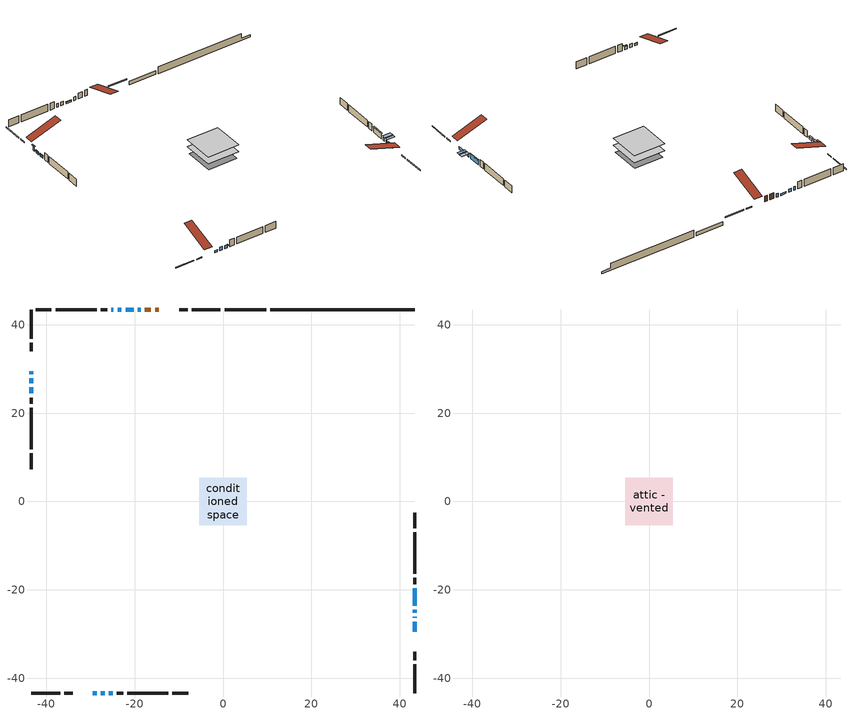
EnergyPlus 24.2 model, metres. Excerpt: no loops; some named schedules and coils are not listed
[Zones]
conditioned space
 floor adiabatic (Floor2 construction): -1.56,-1.56 -1.56,1.56 1.56,1.56 1.56,-1.56 z1.22
 floor adiabatic (AdiabaticFloorConstruction): -5.35,-5.35 -5.35,5.35 5.35,5.35 5.35,-5.35 z1.22
 floor foundation (Slab1 construction): -4.96,-4.96 -4.96,4.96 4.96,4.96 4.96,-4.96 z-1.22
 floor foundation (Slab2 construction): -1.56,-1.56 -1.56,1.56 1.56,1.56 1.56,-1.56 z-1.04
 wall outside (RimJoist1 construction): -0.58,43.34 -7.09,43.34 / -43.34,-43.34 -36.83,-43.34 / -43.34,43.34 -43.34,36.83 / 43.34,-43.34 43.34,-36.83 z1.22:1.52
 wall outside (RimJoist2 construction): -8.02,43.34 -9.89,43.34 / -35.9,-43.34 -34.03,-43.34 / -43.34,35.9 -43.34,34.03 / 43.34,-35.9 43.34,-34.03 z1.22:1.52
 wall outside (AdiabaticWallConstruction 1): -14.5,43.34 -15.39,43.34 / -16.32,43.34 -17.71,43.34 z1.22:3.25
 wall outside (AdiabaticWallConstruction): -43.34,29.43 -43.34,28.81 z1.22:2.85; -43.34,27.89 -43.34,26.77 z1.22:2.04; -29.43,-43.34 -28.56,-43.34 z1.22:1.83; 43.34,-29.43 43.34,-27.19 / -43.34,25.84 -43.34,24.47 z1.22:2.03; -18.64,43.34 -19.29,43.34 / -27.63,-43.34 -26.79,-43.34 / -22.98,43.34 -23.87,43.34 / -24.79,43.34 -25.3,43.34 z1.22:2.44; -20.22,43.34 -22.05,43.34 z1.22:1.78; 43.34,-26.26 43.34,-26.05 / 43.34,-25.13 43.34,-24.51 z1.22:2.29; 43.34,-23.59 43.34,-19.62 z1.22:2.95; -25.87,-43.34 -25,-43.34 z1.22:2.19
 wall outside (Wall1 construction): -26.23,43.34 -27.67,43.34 / -24.07,-43.34 -22.63,-43.34 / -43.34,23.54 -43.34,22.09 / 43.34,-18.7 43.34,-17.25 z1.22:3.66
 wall outside (Wall2 construction): -28.6,43.34 -37.91,43.34 / -21.7,-43.34 -12.39,-43.34 / -43.34,21.16 -43.34,11.86 / 43.34,-16.32 43.34,-7.01 z1.22:3.66
 wall outside (Wall3 construction): -38.83,43.34 -42.41,43.34 / -11.46,-43.34 -7.89,-43.34 / -43.34,10.93 -43.34,7.35 / 43.34,-6.09 43.34,-2.51 z1.22:3.66
 wall foundation (FoundationWall1 construction): 10.73,43.34,-1.22 10.73,43.34,1.22 40.08,43.34,1.22 40.08,43.34,-0.37 43.34,43.34,-0.37 43.34,43.34,-1.22
 wall foundation (FoundationWall2 construction): 9.8,43.34 0.35,43.34 z-1.04:0.15
 window (WindowConstruction 6): -43.34,29.42 -43.34,28.82 z1.22:2.84
 window (WindowConstruction 5): -43.34,27.89 -43.34,26.77 z1.22:2.03
 window (WindowConstruction 9): -29.42,-43.34 -28.56,-43.34 z1.22:1.83
 window (WindowConstruction 10): 43.34,-29.42 43.34,-27.19 z1.22:2.03
 window (WindowConstruction 11): -18.64,43.34 -19.29,43.34 z1.22:2.44
 window (WindowConstruction 12): -27.63,-43.34 -26.79,-43.34 z1.22:2.44
 window (WindowConstruction 13): -20.22,43.34 -22.05,43.34 z1.22:1.78
 window (WindowConstruction 7): 43.34,-26.26 43.34,-26.05 z1.22:2.29
 window (WindowConstruction 8): 43.34,-25.12 43.34,-24.51 z1.22:2.29
 window (WindowConstruction): 43.34,-23.59 43.34,-19.62 z1.22:2.95
 window (WindowConstruction 1): -25.87,-43.34 -25,-43.34 z1.22:2.19
 window (WindowConstruction 2): -22.98,43.34 -23.87,43.34 z1.22:2.44
 window (WindowConstruction 3): -24.79,43.34 -25.3,43.34 z1.22:2.44
 window (WindowConstruction 4): -43.34,25.84 -43.34,24.47 z1.22:2.03
 door (Door): -14.5,43.34 -15.39,43.34 z1.22:3.25
 door (Door 1): -16.32,43.34 -17.71,43.34 z1.22:3.25
 ceiling adiabatic (AdiabaticFloorConstruction): 5.35,-5.35 5.35,5.35 -5.35,5.35 -5.35,-5.35 z1.22
attic - vented
 floor to conditioned space (Floor1 construction Reversed): -5.36,-5.36 -5.36,5.36 5.36,5.36 5.36,-5.36 z3.66
 roof outside (Roof1 construction): -13.57,43.34,3.66 -13.57,32.91,7.14 -10.82,32.91,7.14 -10.82,43.34,3.66; -30.35,-43.34,3.66 -30.35,-32.91,7.14 -33.1,-32.91,7.14 -33.1,-43.34,3.66; -43.34,30.35,3.66 -32.91,30.35,7.14 -32.91,33.1,7.14 -43.34,33.1,3.66; 43.34,-30.35,3.66 32.91,-30.35,7.14 32.91,-33.1,7.14 43.34,-33.1,3.66
shading: -43.34,28.52 -43.34,29.72 -43.64,29.72 -43.64,28.52 z3.14; -43.34,26.65 -43.34,28.01 -43.8,28.01 -43.8,26.65 z2.15; -28.5,-43.34 -29.49,-43.34 -29.49,-43.46 -28.5,-43.46 z1.89; 43.34,-27.13 43.34,-29.49 43.46,-29.49 43.46,-27.13 z2.09; -22.11,43.34 -20.16,43.34 -20.16,43.46 -22.11,43.46 z1.84; 43.34,-25.75 43.34,-26.56 46.08,-26.56 46.08,-25.75 z2.59; 43.34,-24.22 43.34,-25.42 46.08,-25.42 46.08,-24.22 z2.59; 43.34,-19.51 43.34,-23.7 43.64,-23.7 43.64,-19.51 z3.07; -24.88,-43.34 -25.98,-43.34 -25.98,-43.8 -24.88,-43.8 z2.31; -43.34,24.35 -43.34,25.96 -43.8,25.96 -43.8,24.35 z2.15
[Building]
Building 1: Terrain=Suburbs
[Site:Location]
Sault Ste Marie AP_ON: Latitude {deg}=46.49; Longitude {deg}=-84.51; Time Zone {hr}=-5; Elevation {m}=192; Keep Site Location Information=Yes
[Site:GroundTemperature:Shallow]
0.840846, -1.16074, -1.32103, -0.371179, 3.44196, 7.23733, 10.5277, 12.6121, 12.7892, 11.0939, 7.8874, 4.20846
[Site:WaterMainsTemperature]
Calculation Method=Schedule; Temperature Schedule=mains temperature schedule
[Material] Roughness=Rough; Thermal Absorptance=0.9
Name | Thickness {m} | Conductivity {W/m-K} | Density {kg/m3} | Specific Heat {J/kg-K} | Solar Absorptance | Visible Absorptance
asphalt or fiberglass shingles | 0.00635 | 0.162714 | 1121.4 | 1465.45 | 0.95 | 0.95
ceiling loosefill ins | 0.0846667 | 0.0480833 | 16.02 | 1046.75 | 0.7 | 0.7
ceiling stud and cavity | 0.1397 | 0.0882505 | 65.682 | 1177.47 | 0.7 | 0.7
concrete 4.0 in. | 0.1016 | 1.803125 | 2242.8 | 837.4 | 0.7 | 0.7
concrete 8.0 in. | 0.2032 | 1.803125 | 2242.8 | 837.4 | 0.7 | 0.7
door material | 0.04445 | 0.053851 | 512.64 | 1214.23 | 0.7 | 0.7
exterior vertical ins | 0.0439632 | 0.029427 | 32.04 | 1214.23 | 0.7 | 0.7
exterior vertical ins 1 | 0.00108814 | 0.029427 | 32.04 | 1214.23 | 0.7 | 0.7
floor covering | 0.0127 | 9.015625 | 54.468 | 1339.84 | 0.6 | 0.6
floor covering 1 | 0.0127 | 0.0433444 | 54.468 | 1339.84 | 0.6 | 0.6
floor rigid ins; wall rigid ins | 0.512978 | 0.029427 | 32.04 | 1214.23 | 0.7 | 0.7
floor stud and cavity | 0.0889 | 1.4343 | 50.32683 | 1063.81 | 0.7 | 0.7
floor stud and cavity 1 | 0.1397 | 1.75129 | 37.0049 | 1207.88 | 0.7 | 0.7
furniture material conditioned space 1 | 0.1524 | 0.115458 | 640.8 | 1214.23 | 0.6 | 0.6
gypsum board | 0.0127 | 0.160291 | 801 | 837.4 | 0.6 | 0.6
gypsum board 1 | 0.0127 | 0.160291 | 801 | 837.4 | 0.7 | 0.7
osb sheathing 0.5 in. | 0.0127 | 0.115458 | 512.64 | 1214.23 | 0.7 | 0.7
osb sheathing 0.75 in. | 0.01905 | 0.115458 | 512.64 | 1214.23 | 0.7 | 0.7
osb sheathing 2.0 in. | 0.0508 | 0.115458 | 512.64 | 1214.23 | 0.7 | 0.7
rim joist rigid ins | 0.051816 | 0.029427 | 32.04 | 1214.23 | 0.7 | 0.7
rim joist stud and cavity | 0.0508 | 0.278529 | 125.044 | 1163.47 | 0.6 | 0.6
rim joist stud and cavity 1 | 0.0508 | 0.648972 | 50.32683 | 1063.81 | 0.6 | 0.6
wall stud and cavity | 0.1397 | 0.102372 | 139.0536 | 1170.24 | 0.7 | 0.7
wall stud and cavity 1 | 0.1397 | 0.0809575 | 139.0536 | 1170.24 | 0.7 | 0.7
wall stud and cavity 2 | 0.1397 | 0.0863462 | 139.0536 | 1170.24 | 0.7 | 0.7
wall stud and cavity 3 | 0.0889 | 0.380278 | 52.3479 | 1209.89 | 0.7 | 0.7
wall stud and cavity 4 | 0.0889 | 0.391764 | 83.0341 | 1211.67 | 0.7 | 0.7
wood siding | 0.0254 | 0.102417 | 544.68 | 1172.36 | 0.84 | 0.84
wood siding 1; wood siding 2; wood siding 3 | 0.0254 | 0.102417 | 544.68 | 1172.36 | 0.7 | 0.7
[WindowMaterial:SimpleGlazingSystem]
Name | U-Factor {W/m2-K} | Solar Heat Gain Coefficient
WindowMaterial | 2.06168 | 0.65
WindowMaterial 1 | 2.6891 | 0.48
WindowMaterial 10 | 2.70216 | 0.47
WindowMaterial 11 | 2.64822 | 0.5
WindowMaterial 12 | 2.76008 | 0.42
WindowMaterial 2 | 2.64708 | 0.5
WindowMaterial 3 | 2.73793 | 0.44
WindowMaterial 4 | 2.626075 | 0.51
WindowMaterial 5 | 2.66355 | 0.49
WindowMaterial 6 | 2.28937 | 0.59
WindowMaterial 7 | 3.01275 | 0.41
WindowMaterial 8 | 2.61018 | 0.58
WindowMaterial 9 | 2.75837 | 0.43
[Construction]
AdiabaticFloorConstruction: floor stud and cavity 1, floor rigid ins, osb sheathing 0.75 in., floor covering 1
AdiabaticWallConstruction: wood siding 2, wall rigid ins, wall stud and cavity 3, gypsum board
AdiabaticWallConstruction 1: wood siding 3, wall rigid ins, wall stud and cavity 3, gypsum board
Door; Door 1: door material
Floor1 construction Reversed: gypsum board, ceiling stud and cavity, ceiling loosefill ins
Floor2 construction: floor stud and cavity, floor covering
FoundationWall1 construction: concrete 8.0 in., gypsum board 1
FoundationWall2 construction: concrete 8.0 in.
furniture construction conditioned space 1: furniture material conditioned space 1
PartitionWallConstruction: gypsum board, wall stud and cavity 4, gypsum board
RimJoist1 construction: wood siding 1, rim joist rigid ins, osb sheathing 2.0 in., rim joist stud and cavity
RimJoist2 construction: wood siding 1, rim joist stud and cavity 1
Roof1 construction: asphalt or fiberglass shingles
Slab1 construction; Slab2 construction: concrete 4.0 in.
Wall1 construction: wood siding, osb sheathing 0.5 in., wall stud and cavity, gypsum board
Wall2 construction: wood siding, osb sheathing 0.5 in., wall stud and cavity 1, gypsum board
Wall3 construction: wood siding, osb sheathing 0.5 in., wall stud and cavity 2, gypsum board
WindowConstruction: WindowMaterial
WindowConstruction 1: WindowMaterial 1
WindowConstruction 10; WindowConstruction 5: WindowMaterial 5
WindowConstruction 11: WindowMaterial 10
WindowConstruction 12: WindowMaterial 11
WindowConstruction 13: WindowMaterial 12
WindowConstruction 2: WindowMaterial 2
WindowConstruction 3: WindowMaterial 3
WindowConstruction 4: WindowMaterial 4
WindowConstruction 6: WindowMaterial 6
WindowConstruction 7: WindowMaterial 7
WindowConstruction 8: WindowMaterial 8
WindowConstruction 9: WindowMaterial 9
[Zone] Multiplier=1; Part of Total Floor Area=Yes
Name | Volume {m3}
attic - vented | 64.8194
conditioned space | 559.2
[Space]
Name | Zone | Volume {m3}
attic - vented 1 | attic - vented | 64.8194
conditioned space 1 | conditioned space | 559.2
[ZoneInfiltration:EffectiveLeakageArea]
infil attic - vented 1: Zone or Space=attic - vented 1; Schedule=Always On Discrete; Effective Air Leakage Area {cm2}=4516.33; Stack Coefficient=0.000241888; Wind Coefficient=1.05082e-05
[ZoneMixing]
whole house fan mix: Zone or Space=attic - vented; Schedule=Always On Continuous; Design Flow Rate Calculation Method=Flow/Zone; Design Flow Rate {m3/s}=0; Source Zone or Space=conditioned space
[SurfaceProperty:ExposedFoundationPerimeter] Exposed Perimeter Calculation Method=TotalExposedPerimeter
Name | Total Exposed Perimeter {m}
Slab1 | 32.614
Slab2 | 9.44901
[InternalMass] Zone or ZoneList=conditioned space; Space or SpaceList=conditioned space 1
Name | Construction | Surface Area {m2}
furniture mass conditioned space 1 | furniture construction conditioned space 1 | 92.995
partition wall mass | PartitionWallConstruction | 222.734
[Lights]
interior lighting: Zone or ZoneList or Space or SpaceList=conditioned space 1; Schedule=interior lighting schedule; Design Level Calculation Method=LightingLevel; Lighting Level {W}=343.2; Return Air Fraction=0; Fraction Radiant=0.6; Fraction Visible=0.2; Fraction Replaceable=1
[People]
occupants: Zone or ZoneList or Space or SpaceList=conditioned space 1; Number of People Schedule=occupants schedule; Number of People Calculation Method=People; Number of People=3; Fraction Radiant=0.314171; Sensible Heat Fraction=0.56303; Activity Level Schedule=occupants activity schedule; Carbon Dioxide Generation Rate {m3/s-W}=0; Enable ASHRAE 55 Comfort Warnings=No; Mean Radiant Temperature Calculation Type=EnclosureAveraged
[ElectricEquipment] Zone or ZoneList or Space or SpaceList=conditioned space 1; Design Level Calculation Method=EquipmentLevel
Name | Schedule | Design Level {W} | Fraction Latent | Fraction Radiant | Fraction Lost
clothes dryer | clothes dryer schedule | 140.772 | 0.015 | 0.081 | 0.85
clothes washer | clothes washer schedule | 32.1985 | 0.03 | 0.162 | 0.7
cooking range | cooking range schedule | 215.147 | 0.08 | 0.432 | 0.2
dishwasher | dishwasher schedule | 66.8632 | 0.3 | 0.18 | 0.4
fridge | fridge schedule | 72.9452 | 0 | 0.6 | 0
mech vent bath fan 0 | mech vent bath fan 0 schedule | 50.2 | 0 | 0 | 1
mech vent bath fan 1 | mech vent bath fan 1 schedule | 50.2 | 0 | 0 | 1
mech vent house fan | mech vent house fan schedule | 0 | 0 | 0 | 1
mech vent house fan cfis | mech vent house fan cfis schedule | 0 | 0 | 0 | 0
misc plug loads | misc plug loads schedule | 494.7 | 0.045 | 0.513 | 0.1
whole house fan | Always On Discrete | 0 | 0 | 0 | 1
[OtherEquipment] Zone or ZoneList or Space or SpaceList=conditioned space 1; Design Level Calculation Method=EquipmentLevel
Name | Fuel Type | Schedule | Design Level {W} | Fraction Latent | Fraction Radiant | Fraction Lost
clothes dryer 1 | Electricity | clothes dryer schedule | 0 | 0.015 | 0.081 | 0.85
cooking range 1 | Electricity | cooking range schedule | 0 | 0.08 | 0.432 | 0.2
general water use latent | None | general water use schedule | 62.594 | 1 | 0 | 0
general water use sensible | None | general water use schedule | -61.6891 | 0 | 0.6 | 0
mech vent house fan latent load | None | Always On Discrete | 0 | 1 | 0 | 0
mech vent house fan sensible load | None | Always On Discrete | 0 | 0 | 0 | 0
water heater energy adjustment1 | NaturalGas | Always On Discrete | 0.01 | 0 | 0 | 1
[ZoneInfiltration:DesignFlowRate] Zone or ZoneList or Space or SpaceList=conditioned space 1; Schedule=Always On Discrete; Design Flow Rate Calculation Method=Flow/Zone; Design Flow Rate {m3/s}=0
infil flow; natural vent flow; whole house fan flow
[ZoneControl:Thermostat]
conditioned space Thermostat: Zone or ZoneList=conditioned space; Control Type Schedule=conditioned space Thermostat Schedule; Control 1=conditioned space temperature setpoint; Temperature Difference Between Cutout And Setpoint {deltaC}=0
[ThermostatSetpoint:DualSetpoint]
conditioned space temperature setpoint: Heating Setpoint Temperature Schedule=heating setpoint; Cooling Setpoint Temperature Schedule=cooling setpoint
[AirLoopHVAC:UnitarySystem]
unit heater unitary system: Control Type=Load; Controlling Zone or Thermostat Location=conditioned space; Dehumidification Control Type=None; Availability Schedule=Always On Discrete; Supply Fan=unit heater supply fan; Fan Placement=BlowThrough; Supply Air Fan Operating Mode Schedule=unit heater auto fan schedule; Heating Coil=unit heater htg coil; DX Heating Coil Sizing Ratio=1; Use DOAS DX Cooling Coil=No; Minimum Supply Air Temperature {C}=2; Latent Load Control=SensibleOnlyLoadControl; Cooling Supply Air Flow Rate Method=None; Heating Supply Air Flow Rate Method=SupplyAirFlowRate; Heating Supply Air Flow Rate {m3/s}=0.00141584; No Load Supply Air Flow Rate Method=SupplyAirFlowRate; No Load Supply Air Flow Rate {m3/s}=0; No Load Supply Air Flow Rate Control Set To Low Speed=Yes; Maximum Supply Air Temperature {C}=48.8889; Maximum Outdoor Dry-Bulb Temperature for Supplemental Heater Operation {C}=21; Ancillary On-Cycle Electric Power {W}=0; Ancillary Off-Cycle Electric Power {W}=0
[Zone equipment]
conditioned space: electric baseboard, unit heater unitary system
[Foundation:Kiva] Initial Indoor Air Temperature {C}=21.1111; Wall Depth Below Slab {m}=0.2032; Custom Block Z Position 1 {m}=0
Name | Wall Height Above Grade {m} | Custom Block Material Name 1 | Custom Block Depth 1 {m} | Custom Block X Position 1 {m}
Foundation Kiva 1 | 1.21999 | exterior vertical ins | 2.43998 | 0.2159
Foundation Kiva 2 | 0.149992 | exterior vertical ins 1 | 1.19 | 0.2032
[Foundation:Kiva:Settings]
Soil Conductivity {W/m-K}=0.849921; Soil Density {kg/m3}=1842.3; Soil Specific Heat {J/kg-K}=418.7; Ground Solar Absorptivity=0.9; Ground Thermal Absorptivity=0.9; Ground Surface Roughness {m}=0.03; Far-Field Width {m}=40; Deep-Ground Boundary Condition=ZeroFlux; Deep-Ground Depth {m}=40; Minimum Cell Dimension {m}=0.2; Maximum Cell Growth Coefficient=3; Simulation Timestep=Timestep
[Exterior:Lights]
exterior lighting: Schedule=exterior lighting schedule; Design Level {W}=75.6
[EnergyManagementSystem:Sensor] Output:Variable or Output:Meter Index Key=conditioned space
Name | Output:Variable or Output:Meter
conditioned_space_clg_unmet_s | Zone Cooling Setpoint Not Met Time
conditioned_space_htg_unmet_s | Zone Heating Setpoint Not Met Time
fridge_tin_s; tin_s; tin_s_1 | Zone Mean Air Temperature
tout_s | Zone Outdoor Air Drybulb Temperature
win_s | Zone Air Humidity Ratio
[Schedule:Constant]
Name | Hourly Value
Always On Continuous; mech vent house fan schedule; mech vent house fan cfis schedule; Always On Discrete | 1
occupants activity schedule | 117.228
fridge schedule; unit heater auto fan schedule | 0
[Schedule:Week:Daily]
interior lighting schedule Week Rule - Jan1-Jan27: interior lighting schedule day, interior lighting schedule day, interior lighting schedule day, interior lighting schedule day, interior lighting schedule day, interior lighting schedule day, interior lighting schedule day, interior lighting schedule default day, interior lighting schedule default day, interior lighting schedule default day, interior lighting schedule default day, interior lighting schedule default day
interior lighting schedule Week Rule - Jan28-Feb3: interior lighting schedule day, interior lighting schedule day, interior lighting schedule day, interior lighting schedule day, interior lighting schedule day 1, interior lighting schedule day 1, interior lighting schedule day 1, interior lighting schedule default day, interior lighting schedule default day, interior lighting schedule default day, interior lighting schedule default day, interior lighting schedule default day
interior lighting schedule Week Rule - Feb4-Feb24: interior lighting schedule day 1, interior lighting schedule day 1, interior lighting schedule day 1, interior lighting schedule day 1, interior lighting schedule day 1, interior lighting schedule day 1, interior lighting schedule day 1, interior lighting schedule default day, interior lighting schedule default day, interior lighting schedule default day, interior lighting schedule default day, interior lighting schedule default day
interior lighting schedule Week Rule - Feb25-Mar3: interior lighting schedule day 1, interior lighting schedule day 1, interior lighting schedule day 1, interior lighting schedule day 1, interior lighting schedule day 2, interior lighting schedule day 2, interior lighting schedule day 2, interior lighting schedule default day, interior lighting schedule default day, interior lighting schedule default day, interior lighting schedule default day, interior lighting schedule default day
interior lighting schedule Week Rule - Mar4-Mar31: interior lighting schedule day 2, interior lighting schedule day 2, interior lighting schedule day 2, interior lighting schedule day 2, interior lighting schedule day 2, interior lighting schedule day 2, interior lighting schedule day 2, interior lighting schedule default day, interior lighting schedule default day, interior lighting schedule default day, interior lighting schedule default day, interior lighting schedule default day
interior lighting schedule Week Rule - Apr1-Apr28: interior lighting schedule day 3, interior lighting schedule day 3, interior lighting schedule day 3, interior lighting schedule day 3, interior lighting schedule day 3, interior lighting schedule day 3, interior lighting schedule day 3, interior lighting schedule default day, interior lighting schedule default day, interior lighting schedule default day, interior lighting schedule default day, interior lighting schedule default day
interior lighting schedule Week Rule - Apr29-May5: interior lighting schedule day 3, interior lighting schedule day 3, interior lighting schedule day 4, interior lighting schedule day 4, interior lighting schedule day 4, interior lighting schedule day 4, interior lighting schedule day 4, interior lighting schedule default day, interior lighting schedule default day, interior lighting schedule default day, interior lighting schedule default day, interior lighting schedule default day
interior lighting schedule Week Rule - May6-May26: interior lighting schedule day 4, interior lighting schedule day 4, interior lighting schedule day 4, interior lighting schedule day 4, interior lighting schedule day 4, interior lighting schedule day 4, interior lighting schedule day 4, interior lighting schedule default day, interior lighting schedule default day, interior lighting schedule default day, interior lighting schedule default day, interior lighting schedule default day
interior lighting schedule Week Rule - May27-Jun2: interior lighting schedule day 4, interior lighting schedule day 4, interior lighting schedule day 4, interior lighting schedule day 4, interior lighting schedule day 4, interior lighting schedule day 5, interior lighting schedule day 5, interior lighting schedule default day, interior lighting schedule default day, interior lighting schedule default day, interior lighting schedule default day, interior lighting schedule default day
interior lighting schedule Week Rule - Jun3-Jun30: interior lighting schedule day 5, interior lighting schedule day 5, interior lighting schedule day 5, interior lighting schedule day 5, interior lighting schedule day 5, interior lighting schedule day 5, interior lighting schedule day 5, interior lighting schedule default day, interior lighting schedule default day, interior lighting schedule default day, interior lighting schedule default day, interior lighting schedule default day
interior lighting schedule Week Rule - Jul1-Jul28: interior lighting schedule day 6, interior lighting schedule day 6, interior lighting schedule day 6, interior lighting schedule day 6, interior lighting schedule day 6, interior lighting schedule day 6, interior lighting schedule day 6, interior lighting schedule default day, interior lighting schedule default day, interior lighting schedule default day, interior lighting schedule default day, interior lighting schedule default day
interior lighting schedule Week Rule - Jul29-Aug4: interior lighting schedule day 6, interior lighting schedule day 6, interior lighting schedule day 6, interior lighting schedule day 7, interior lighting schedule day 7, interior lighting schedule day 7, interior lighting schedule day 7, interior lighting schedule default day, interior lighting schedule default day, interior lighting schedule default day, interior lighting schedule default day, interior lighting schedule default day
interior lighting schedule Week Rule - Aug5-Aug25: interior lighting schedule day 7, interior lighting schedule day 7, interior lighting schedule day 7, interior lighting schedule day 7, interior lighting schedule day 7, interior lighting schedule day 7, interior lighting schedule day 7, interior lighting schedule default day, interior lighting schedule default day, interior lighting schedule default day, interior lighting schedule default day, interior lighting schedule default day
interior lighting schedule Week Rule - Aug26-Sep1: interior lighting schedule day 7, interior lighting schedule day 7, interior lighting schedule day 7, interior lighting schedule day 7, interior lighting schedule day 7, interior lighting schedule day 7, interior lighting schedule day 8, interior lighting schedule default day, interior lighting schedule default day, interior lighting schedule default day, interior lighting schedule default day, interior lighting schedule default day
interior lighting schedule Week Rule - Sep2-Sep29: interior lighting schedule day 8, interior lighting schedule day 8, interior lighting schedule day 8, interior lighting schedule day 8, interior lighting schedule day 8, interior lighting schedule day 8, interior lighting schedule day 8, interior lighting schedule default day, interior lighting schedule default day, interior lighting schedule default day, interior lighting schedule default day, interior lighting schedule default day
interior lighting schedule Week Rule - Sep30-Oct6: interior lighting schedule day 8, interior lighting schedule day 9, interior lighting schedule day 9, interior lighting schedule day 9, interior lighting schedule day 9, interior lighting schedule day 9, interior lighting schedule day 9, interior lighting schedule default day, interior lighting schedule default day, interior lighting schedule default day, interior lighting schedule default day, interior lighting schedule default day
interior lighting schedule Week Rule - Oct7-Oct27: interior lighting schedule day 9, interior lighting schedule day 9, interior lighting schedule day 9, interior lighting schedule day 9, interior lighting schedule day 9, interior lighting schedule day 9, interior lighting schedule day 9, interior lighting schedule default day, interior lighting schedule default day, interior lighting schedule default day, interior lighting schedule default day, interior lighting schedule default day
interior lighting schedule Week Rule - Oct28-Nov3: interior lighting schedule day 9, interior lighting schedule day 9, interior lighting schedule day 9, interior lighting schedule day 9, interior lighting schedule day 10, interior lighting schedule day 10, interior lighting schedule day 10, interior lighting schedule default day, interior lighting schedule default day, interior lighting schedule default day, interior lighting schedule default day, interior lighting schedule default day
interior lighting schedule Week Rule - Nov4-Nov24: interior lighting schedule day 10, interior lighting schedule day 10, interior lighting schedule day 10, interior lighting schedule day 10, interior lighting schedule day 10, interior lighting schedule day 10, interior lighting schedule day 10, interior lighting schedule default day, interior lighting schedule default day, interior lighting schedule default day, interior lighting schedule default day, interior lighting schedule default day
interior lighting schedule Week Rule - Nov25-Dec1: interior lighting schedule day 10, interior lighting schedule day 10, interior lighting schedule day 10, interior lighting schedule day 10, interior lighting schedule day 10, interior lighting schedule day 10, interior lighting schedule day 11, interior lighting schedule default day, interior lighting schedule default day, interior lighting schedule default day, interior lighting schedule default day, interior lighting schedule default day
interior lighting schedule Week Rule - Dec2-Dec31: interior lighting schedule day 11, interior lighting schedule day 11, interior lighting schedule day 11, interior lighting schedule day 11, interior lighting schedule day 11, interior lighting schedule day 11, interior lighting schedule day 11, interior lighting schedule default day, interior lighting schedule default day, interior lighting schedule default day, interior lighting schedule default day, interior lighting schedule default day
occupants schedule Week Rule - Jan1-Dec31: occupants schedule day, occupants schedule day, occupants schedule day, occupants schedule day, occupants schedule day, occupants schedule day, occupants schedule day, occupants schedule default day, occupants schedule default day, occupants schedule default day, occupants schedule default day, occupants schedule default day
clothes dryer schedule Week Rule - Jan1-Dec31: clothes dryer schedule day, clothes dryer schedule day, clothes dryer schedule day, clothes dryer schedule day, clothes dryer schedule day, clothes dryer schedule day, clothes dryer schedule day, clothes dryer schedule default day, clothes dryer schedule default day, clothes dryer schedule default day, clothes dryer schedule default day, clothes dryer schedule default day
clothes washer schedule Week Rule - Jan1-Dec31: clothes washer schedule day, clothes washer schedule day, clothes washer schedule day, clothes washer schedule day, clothes washer schedule day, clothes washer schedule day, clothes washer schedule day, clothes washer schedule default day, clothes washer schedule default day, clothes washer schedule default day, clothes washer schedule default day, clothes washer schedule default day
cooking range schedule Week Rule - Jan1-Dec31: cooking range schedule day, cooking range schedule day, cooking range schedule day, cooking range schedule day, cooking range schedule day, cooking range schedule day, cooking range schedule day, cooking range schedule default day, cooking range schedule default day, cooking range schedule default day, cooking range schedule default day, cooking range schedule default day
dishwasher schedule Week Rule - Jan1-Dec31: dishwasher schedule day, dishwasher schedule day, dishwasher schedule day, dishwasher schedule day, dishwasher schedule day, dishwasher schedule day, dishwasher schedule day, dishwasher schedule default day, dishwasher schedule default day, dishwasher schedule default day, dishwasher schedule default day, dishwasher schedule default day
mech vent bath fan 0 schedule Week Rule - Jan1-Dec31: mech vent bath fan 0 schedule day, mech vent bath fan 0 schedule day, mech vent bath fan 0 schedule day, mech vent bath fan 0 schedule day, mech vent bath fan 0 schedule day, mech vent bath fan 0 schedule day, mech vent bath fan 0 schedule day, mech vent bath fan 0 schedule default day, mech vent bath fan 0 schedule default day, mech vent bath fan 0 schedule default day, mech vent bath fan 0 schedule default day, mech vent bath fan 0 schedule default day
mech vent bath fan 1 schedule Week Rule - Jan1-Dec31: mech vent bath fan 1 schedule day, mech vent bath fan 1 schedule day, mech vent bath fan 1 schedule day, mech vent bath fan 1 schedule day, mech vent bath fan 1 schedule day, mech vent bath fan 1 schedule day, mech vent bath fan 1 schedule day, mech vent bath fan 1 schedule default day, mech vent bath fan 1 schedule default day, mech vent bath fan 1 schedule default day, mech vent bath fan 1 schedule default day, mech vent bath fan 1 schedule default day
misc plug loads schedule Week Rule - Jan1-Dec31: misc plug loads schedule day, misc plug loads schedule day, misc plug loads schedule day, misc plug loads schedule day, misc plug loads schedule day, misc plug loads schedule day, misc plug loads schedule day, misc plug loads schedule default day, misc plug loads schedule default day, misc plug loads schedule default day, misc plug loads schedule default day, misc plug loads schedule default day
general water use schedule Week Rule - Jan1-Dec31: general water use schedule day, general water use schedule day, general water use schedule day, general water use schedule day, general water use schedule day, general water use schedule day, general water use schedule day, general water use schedule default day, general water use schedule default day, general water use schedule default day, general water use schedule default day, general water use schedule default day
exterior lighting schedule Week Rule - Jan1-Jan27: exterior lighting schedule day, exterior lighting schedule day, exterior lighting schedule day, exterior lighting schedule day, exterior lighting schedule day, exterior lighting schedule day, exterior lighting schedule day, exterior lighting schedule default day, exterior lighting schedule default day, exterior lighting schedule default day, exterior lighting schedule default day, exterior lighting schedule default day
exterior lighting schedule Week Rule - Jan28-Feb3: exterior lighting schedule day, exterior lighting schedule day, exterior lighting schedule day, exterior lighting schedule day, exterior lighting schedule day 1, exterior lighting schedule day 1, exterior lighting schedule day 1, exterior lighting schedule default day, exterior lighting schedule default day, exterior lighting schedule default day, exterior lighting schedule default day, exterior lighting schedule default day
exterior lighting schedule Week Rule - Feb4-Feb24: exterior lighting schedule day 1, exterior lighting schedule day 1, exterior lighting schedule day 1, exterior lighting schedule day 1, exterior lighting schedule day 1, exterior lighting schedule day 1, exterior lighting schedule day 1, exterior lighting schedule default day, exterior lighting schedule default day, exterior lighting schedule default day, exterior lighting schedule default day, exterior lighting schedule default day
exterior lighting schedule Week Rule - Feb25-Mar3: exterior lighting schedule day 1, exterior lighting schedule day 1, exterior lighting schedule day 1, exterior lighting schedule day 1, exterior lighting schedule day 2, exterior lighting schedule day 2, exterior lighting schedule day 2, exterior lighting schedule default day, exterior lighting schedule default day, exterior lighting schedule default day, exterior lighting schedule default day, exterior lighting schedule default day
exterior lighting schedule Week Rule - Mar4-Mar31: exterior lighting schedule day 2, exterior lighting schedule day 2, exterior lighting schedule day 2, exterior lighting schedule day 2, exterior lighting schedule day 2, exterior lighting schedule day 2, exterior lighting schedule day 2, exterior lighting schedule default day, exterior lighting schedule default day, exterior lighting schedule default day, exterior lighting schedule default day, exterior lighting schedule default day
exterior lighting schedule Week Rule - Apr1-Apr28: exterior lighting schedule day 3, exterior lighting schedule day 3, exterior lighting schedule day 3, exterior lighting schedule day 3, exterior lighting schedule day 3, exterior lighting schedule day 3, exterior lighting schedule day 3, exterior lighting schedule default day, exterior lighting schedule default day, exterior lighting schedule default day, exterior lighting schedule default day, exterior lighting schedule default day
exterior lighting schedule Week Rule - Apr29-May5: exterior lighting schedule day 3, exterior lighting schedule day 3, exterior lighting schedule day 4, exterior lighting schedule day 4, exterior lighting schedule day 4, exterior lighting schedule day 4, exterior lighting schedule day 4, exterior lighting schedule default day, exterior lighting schedule default day, exterior lighting schedule default day, exterior lighting schedule default day, exterior lighting schedule default day
[Schedule:Year]
interior lighting schedule: interior lighting schedule Week Rule - Jan1-Jan27, 1, 1, 1, 27, interior lighting schedule Week Rule - Jan28-Feb3, 1, 28, 2, 3, interior lighting schedule Week Rule - Feb4-Feb24, 2, 4, 2, 24, interior lighting schedule Week Rule - Feb25-Mar3, 2, 25, 3, 3, interior lighting schedule Week Rule - Mar4-Mar31, 3, 4, 3, 31, interior lighting schedule Week Rule - Apr1-Apr28, 4, 1, 4, 28, interior lighting schedule Week Rule - Apr29-May5, 4, 29, 5, 5, interior lighting schedule Week Rule - May6-May26, 5, 6, 5, 26, interior lighting schedule Week Rule - May27-Jun2, 5, 27, 6, 2, interior lighting schedule Week Rule - Jun3-Jun30, 6, 3, 6, 30, interior lighting schedule Week Rule - Jul1-Jul28, 7, 1, 7, 28, interior lighting schedule Week Rule - Jul29-Aug4, 7, 29, 8, 4, interior lighting schedule Week Rule - Aug5-Aug25, 8, 5, 8, 25, interior lighting schedule Week Rule - Aug26-Sep1, 8, 26, 9, 1, interior lighting schedule Week Rule - Sep2-Sep29, 9, 2, 9, 29, interior lighting schedule Week Rule - Sep30-Oct6, 9, 30, 10, 6, interior lighting schedule Week Rule - Oct7-Oct27, 10, 7, 10, 27, interior lighting schedule Week Rule - Oct28-Nov3, 10, 28, 11, 3, interior lighting schedule Week Rule - Nov4-Nov24, 11, 4, 11, 24, interior lighting schedule Week Rule - Nov25-Dec1, 11, 25, 12, 1, interior lighting schedule Week Rule - Dec2-Dec31, 12, 2, 12, 31
occupants schedule: occupants schedule Week Rule - Jan1-Dec31, 1, 1, 12, 31
clothes dryer schedule: clothes dryer schedule Week Rule - Jan1-Dec31, 1, 1, 12, 31
clothes washer schedule: clothes washer schedule Week Rule - Jan1-Dec31, 1, 1, 12, 31
cooking range schedule: cooking range schedule Week Rule - Jan1-Dec31, 1, 1, 12, 31
dishwasher schedule: dishwasher schedule Week Rule - Jan1-Dec31, 1, 1, 12, 31
mech vent bath fan 0 schedule: mech vent bath fan 0 schedule Week Rule - Jan1-Dec31, 1, 1, 12, 31
mech vent bath fan 1 schedule: mech vent bath fan 1 schedule Week Rule - Jan1-Dec31, 1, 1, 12, 31
misc plug loads schedule: misc plug loads schedule Week Rule - Jan1-Dec31, 1, 1, 12, 31
general water use schedule: general water use schedule Week Rule - Jan1-Dec31, 1, 1, 12, 31
exterior lighting schedule: exterior lighting schedule Week Rule - Jan1-Jan27, 1, 1, 1, 27, exterior lighting schedule Week Rule - Jan28-Feb3, 1, 28, 2, 3, exterior lighting schedule Week Rule - Feb4-Feb24, 2, 4, 2, 24, exterior lighting schedule Week Rule - Feb25-Mar3, 2, 25, 3, 3, exterior lighting schedule Week Rule - Mar4-Mar31, 3, 4, 3, 31, exterior lighting schedule Week Rule - Apr1-Apr28, 4, 1, 4, 28, exterior lighting schedule Week Rule - Apr29-May5, 4, 29, 5, 5, exterior lighting schedule Week Rule - May6-May26, 5, 6, 5, 26, exterior lighting schedule Week Rule - May27-Jun2, 5, 27, 6, 2, exterior lighting schedule Week Rule - Jun3-Jun30, 6, 3, 6, 30, exterior lighting schedule Week Rule - Jul1-Jul28, 7, 1, 7, 28, exterior lighting schedule Week Rule - Jul29-Aug4, 7, 29, 8, 4, exterior lighting schedule Week Rule - Aug5-Aug25, 8, 5, 8, 25, exterior lighting schedule Week Rule - Aug26-Sep1, 8, 26, 9, 1, exterior lighting schedule Week Rule - Sep2-Sep29, 9, 2, 9, 29, exterior lighting schedule Week Rule - Sep30-Oct6, 9, 30, 10, 6, exterior lighting schedule Week Rule - Oct7-Oct27, 10, 7, 10, 27, exterior lighting schedule Week Rule - Oct28-Nov3, 10, 28, 11, 3, exterior lighting schedule Week Rule - Nov4-Nov24, 11, 4, 11, 24, exterior lighting schedule Week Rule - Nov25-Dec1, 11, 25, 12, 1, exterior lighting schedule Week Rule - Dec2-Dec31, 12, 2, 12, 31
[Schedule:Compact]
conditioned space Thermostat Schedule: Through: 12/31, For: AllDays, Until: 24:00, 4
mains temperature schedule: Through: 01/01, For: AllDays, Until: 24:00, 5.72222, Through: 01/02, For: AllDays, Until: 24:00, 5.65667, Through: 01/03, For: AllDays, Until: 24:00, 5.59222, Through: 01/04, For: AllDays, Until: 24:00, 5.52889, Through: 01/05, For: AllDays, Until: 24:00, 5.46667, Through: 01/06, For: AllDays, Until: 24:00, 5.405, Through: 01/07, For: AllDays, Until: 24:00, 5.345, Through: 01/08, For: AllDays, Until: 24:00, 5.28556, Through: 01/09, For: AllDays, Until: 24:00, 5.22722, Through: 01/10, For: AllDays, Until: 24:00, 5.17, Through: 01/11, For: AllDays, Until: 24:00, 5.11389, Through: 01/12, For: AllDays, Until: 24:00, 5.05889, Through: 01/13, For: AllDays, Until: 24:00, 5.00556, Through: 01/14, For: AllDays, Until: 24:00, 4.95278, Through: 01/15, For: AllDays, Until: 24:00, 4.90111, Through: 01/16, For: AllDays, Until: 24:00, 4.85111, Through: 01/17, For: AllDays, Until: 24:00, 4.80167, Through: 01/18, For: AllDays, Until: 24:00, 4.75389, Through: 01/19, For: AllDays, Until: 24:00, 4.70722, Through: 01/20, For: AllDays, Until: 24:00, 4.66167, Through: 01/21, For: AllDays, Until: 24:00, 4.61778, Through: 01/22, For: AllDays, Until: 24:00, 4.575, Through: 01/23, For: AllDays, Until: 24:00, 4.53333, Through: 01/24, For: AllDays, Until: 24:00, 4.49278, Through: 01/25, For: AllDays, Until: 24:00, 4.45389, Through: 01/26, For: AllDays, Until: 24:00, 4.41611, Through: 01/27, For: AllDays, Until: 24:00, 4.38, Through: 01/28, For: AllDays, Until: 24:00, 4.345, Through: 01/29, For: AllDays, Until: 24:00, 4.31111, Through: 01/30, For: AllDays, Until: 24:00, 4.27889, Through: 01/31, For: AllDays, Until: 24:00, 4.24833, Through: 02/01, For: AllDays, Until: 24:00, 4.21833, Through: 02/02, For: AllDays, Until: 24:00, 4.19056, Through: 02/03, For: AllDays, Until: 24:00, 4.16333, Through: 02/04, For: AllDays, Until: 24:00, 4.13833, Through: 02/05, For: AllDays, Until: 24:00, 4.11444, Through: 02/06, For: AllDays, Until: 24:00, 4.09167, Through: 02/07, For: AllDays, Until: 24:00, 4.07056, Through: 02/08, For: AllDays, Until: 24:00, 4.05111, Through: 02/09, For: AllDays, Until: 24:00, 4.03278, Through: 02/10, For: AllDays, Until: 24:00, 4.01611, Through: 02/11, For: AllDays, Until: 24:00, 4.00056, Through: 02/12, For: AllDays, Until: 24:00, 3.98667, Through: 02/13, For: AllDays, Until: 24:00, 3.97444, Through: 02/14, For: AllDays, Until: 24:00, 3.96333, Through: 02/15, For: AllDays, Until: 24:00, 3.95389, Through: 02/16, For: AllDays, Until: 24:00, 3.94556, Through: 02/17, For: AllDays, Until: 24:00, 3.93889, Through: 02/18, For: AllDays, Until: 24:00, 3.93389, Through: 02/19, For: AllDays, Until: 24:00, 3.93056, Through: 02/20, For: AllDays, Until: 24:00, 3.92833, Through: 02/21, For: AllDays, Until: 24:00, 3.92722, Through: 02/22, For: AllDays, Until: 24:00, 3.92833, Through: 02/23, For: AllDays, Until: 24:00, 3.93056, Through: 02/24, For: AllDays, Until: 24:00, 3.93444, Through: 02/25, For: AllDays, Until: 24:00, 3.93944, Through: 02/26, For: AllDays, Until: 24:00, 3.94611, Through: 02/27, For: AllDays, Until: 24:00, 3.95444, Through: 02/28, For: AllDays, Until: 24:00, 3.96389, Through: 03/01, For: AllDays, Until: 24:00, 3.975, Through: 03/02, For: AllDays, Until: 24:00, 3.98722, Through: 03/03, For: AllDays, Until: 24:00, 4.00111, Through: 03/04, For: AllDays, Until: 24:00, 4.01667, Through: 03/05, For: AllDays, Until: 24:00, 4.03389, Through: 03/06, For: AllDays, Until: 24:00, 4.05167, Through: 03/07, For: AllDays, Until: 24:00, 4.07167, Through: 03/08, For: AllDays, Until: 24:00, 4.09278, Through: 03/09, For: AllDays, Until: 24:00, 4.11556, Through: 03/10, For: AllDays, Until: 24:00, 4.13944, Through: 03/11, For: AllDays, Until: 24:00, 4.165, Through: 03/12, For: AllDays, Until: 24:00, 4.19167, Through: 03/13, For: AllDays, Until: 24:00, 4.22, Through: 03/14, For: AllDays, Until: 24:00, 4.24944, Through: 03/15, For: AllDays, Until: 24:00, 4.28056, Through: 03/16, For: AllDays, Until: 24:00, 4.31278, Through: 03/17, For: AllDays, Until: 24:00, 4.34667, Through: 03/18, For: AllDays, Until: 24:00, 4.38167, Through: 03/19, For: AllDays, Until: 24:00, 4.41833, Through: 03/20, For: AllDays, Until: 24:00, 4.45611, Through: 03/21, For: AllDays, Until: 24:00, 4.495, Through: 03/22, For: AllDays, Until: 24:00, 4.53556, Through: 03/23, For: AllDays, Until: 24:00, 4.57722, Through: 03/24, For: AllDays, Until: 24:00, 4.62, Through: 03/25, For: AllDays, Until: 24:00, 4.66444, Through: 03/26, For: AllDays, Until: 24:00, 4.70944, Through: 03/27, For: AllDays, Until: 24:00, 4.75611, Through: 03/28, For: AllDays, Until: 24:00, 4.80444, Through: 03/29, For: AllDays, Until: 24:00, 4.85333, Through: 03/30, For: AllDays, Until: 24:00, 4.90389, Through: 03/31, For: AllDays, Until: 24:00, 4.95556, Through: 04/01, For: AllDays, Until: 24:00, 5.00778, Through: 04/02, For: AllDays, Until: 24:00, 5.06167, Through: 04/03, For: AllDays, Until: 24:00, 5.11667, Through: 04/04, For: AllDays, Until: 24:00, 5.17278, Through: 04/05, For: AllDays, Until: 24:00, 5.23, Through: 04/06, For: AllDays, Until: 24:00, 5.28833, Through: 04/07, For: AllDays, Until: 24:00, 5.34778, Through: 04/08, For: AllDays, Until: 24:00, 5.40833, Through: 04/09, For: AllDays, Until: 24:00, 5.47, Through: 04/10, For: AllDays, Until: 24:00, 5.53222, Through: 04/11, For: AllDays, Until: 24:00, 5.59556, Through: 04/12, For: AllDays, Until: 24:00, 5.66, Through: 04/13, For: AllDays, Until: 24:00, 5.72556, Through: 04/14, For: AllDays, Until: 24:00, 5.79222, Through: 04/15, For: AllDays, Until: 24:00, 5.85944, Through: 04/16, For: AllDays, Until: 24:00, 5.92722, Through: 04/17, For: AllDays, Until: 24:00, 5.99667, Through: 04/18, For: AllDays, Until: 24:00, 6.06667, Through: 04/19, For: AllDays, Until: 24:00, 6.13722, Through: 04/20, For: AllDays, Until: 24:00, 6.20889, Through: 04/21, For: AllDays, Until: 24:00, 6.28111, Through: 04/22, For: AllDays, Until: 24:00, 6.35444, Through: 04/23, For: AllDays, Until: 24:00, 6.42833, Through: 04/24, For: AllDays, Until: 24:00, 6.50278, Through: 04/25, For: AllDays, Until: 24:00, 6.57833, Through: 04/26, For: AllDays, Until: 24:00, 6.65444, Through: 04/27, For: AllDays, Until: 24:00, 6.73111, Through: 04/28, For: AllDays, Until: 24:00, 6.80833, Through: 04/29, For: AllDays, Until: 24:00, 6.88611, Through: 04/30, For: AllDays, Until: 24:00, 6.965, Through: 05/01, For: AllDays, Until: 24:00, 7.04389, Through: 05/02, For: AllDays, Until: 24:00, 7.12389, Through: 05/03, For: AllDays, Until: 24:00, 7.20389, Through: 05/04, For: AllDays, Until: 24:00, 7.28444, Through: 05/05, For: AllDays, Until: 24:00, 7.36611, Through: 05/06, For: AllDays, Until: 24:00, 7.44778, Through: 05/07, For: AllDays, Until: 24:00, 7.52944, Through: 05/08, For: AllDays, Until: 24:00, 7.61222, Through: 05/09, For: AllDays, Until: 24:00, 7.695, Through: 05/10, For: AllDays, Until: 24:00, 7.77833, Through: 05/11, For: AllDays, Until: 24:00, 7.86167, Through: 05/12, For: AllDays, Until: 24:00, 7.94556, Through: 05/13, For: AllDays, Until: 24:00, 8.03, Through: 05/14, For: AllDays, Until: 24:00, 8.11444, Through: 05/15, For: AllDays, Until: 24:00, 8.19889, Through: 05/16, For: AllDays, Until: 24:00, 8.28389, Through: 05/17, For: AllDays, Until: 24:00, 8.36889, Through: 05/18, For: AllDays, Until: 24:00, 8.45389, Through: 05/19, For: AllDays, Until: 24:00, 8.53944, Through: 05/20, For: AllDays, Until: 24:00, 8.625, Through: 05/21, For: AllDays, Until: 24:00, 8.71056, Through: 05/22, For: AllDays, Until: 24:00, 8.79611, Through: 05/23, For: AllDays, Until: 24:00, 8.88167, Through: 05/24, For: AllDays, Until: 24:00, 8.96722, Through: 05/25, For: AllDays, Until: 24:00, 9.05278, Through: 05/26, For: AllDays, Until: 24:00, 9.13833, Through: 05/27, For: AllDays, Until: 24:00, 9.22389, Through: 05/28, For: AllDays, Until: 24:00, 9.30944, Through: 05/29, For: AllDays, Until: 24:00, 9.39444, Through: 05/30, For: AllDays, Until: 24:00, 9.48, Through: 05/31, For: AllDays, Until: 24:00, 9.56444, Through: 06/01, For: AllDays, Until: 24:00, 9.64944, Through: 06/02, For: AllDays, Until: 24:00, 9.73389, Through: 06/03, For: AllDays, Until: 24:00, 9.81833, Through: 06/04, For: AllDays, Until: 24:00, 9.90222, Through: 06/05, For: AllDays, Until: 24:00, 9.98611, Through: 06/06, For: AllDays, Until: 24:00, 10.0694, Through: 06/07, For: AllDays, Until: 24:00, 10.1528, Through: 06/08, For: AllDays, Until: 24:00, 10.235, Through: 06/09, For: AllDays, Until: 24:00, 10.3178, Through: 06/10, For: AllDays, Until: 24:00, 10.3994, Through: 06/11, For: AllDays, Until: 24:00, 10.4811, Through: 06/12, For: AllDays, Until: 24:00, 10.5617, Through: 06/13, For: AllDays, Until: 24:00, 10.6422, Through: 06/14, For: AllDays, Until: 24:00, 10.7222, Through: 06/15, For: AllDays, Until: 24:00, 10.8017, Through: 06/16, For: AllDays, Until: 24:00, 10.8806, Through: 06/17, For: AllDays, Until: 24:00, 10.9589, Through: 06/18, For: AllDays, Until: 24:00, 11.0367, Through: 06/19, For: AllDays, Until: 24:00, 11.1133, Through: 06/20, For: AllDays, Until: 24:00, 11.19, Through: 06/21, For: AllDays, Until: 24:00, 11.2656, Through: 06/22, For: AllDays, Until: 24:00, 11.3406, Through: 06/23, For: AllDays, Until: 24:00, 11.415, Through: 06/24, For: AllDays, Until: 24:00, 11.4883, Through: 06/25, For: AllDays, Until: 24:00, 11.5611, Through: 06/26, For: AllDays, Until: 24:00, 11.6333, Through: 06/27, For: AllDays, Until: 24:00, 11.7044, Through: 06/28, For: AllDays, Until: 24:00, 11.775, Through: 06/29, For: AllDays, Until: 24:00, 11.8444, Through: 06/30, For: AllDays, Until: 24:00, 11.9128, Through: 07/01, For: AllDays, Until: 24:00, 11.9806, Through: 07/02, For: AllDays, Until: 24:00, 12.0472, Through: 07/03, For: AllDays, Until: 24:00, 12.1133, Through: 07/04, For: AllDays, Until: 24:00, 12.1783, Through: 07/05, For: AllDays, Until: 24:00, 12.2422, Through: 07/06, For: AllDays, Until: 24:00, 12.3056, Through: 07/07, For: AllDays, Until: 24:00, 12.3672, Through: 07/08, For: AllDays, Until: 24:00, 12.4283, Through: 07/09, For: AllDays, Until: 24:00, 12.4883, Through: 07/10, For: AllDays, Until: 24:00, 12.5472, Through: 07/11, For: AllDays, Until: 24:00, 12.605, Through: 07/12, For: AllDays, Until: 24:00, 12.6617, Through: 07/13, For: AllDays, Until: 24:00, 12.7172, Through: 07/14, For: AllDays, Until: 24:00, 12.7717, Through: 07/15, For: AllDays, Until: 24:00, 12.8244, Through: 07/16, For: AllDays, Until: 24:00, 12.8767, Through: 07/17, For: AllDays, Until: 24:00, 12.9278, Through: 07/18, For: AllDays, Until: 24:00, 12.9778, Through: 07/19, For: AllDays, Until: 24:00, 13.0261, Through: 07/20, For: AllDays, Until: 24:00, 13.0733, Through: 07/21, For: AllDays, Until: 24:00, 13.1194, Through: 07/22, For: AllDays, Until: 24:00, 13.1644, Through: 07/23, For: AllDays, Until: 24:00, 13.2078, Through: 07/24, For: AllDays, Until: 24:00, 13.25, Through: 07/25, For: AllDays, Until: 24:00, 13.2911, Through: 07/26, For: AllDays, Until: 24:00, 13.3311, Through: 07/27, For: AllDays, Until: 24:00, 13.3694, Through: 07/28, For: AllDays, Until: 24:00, 13.4067, Through: 07/29, For: AllDays, Until: 24:00, 13.4422, Through: 07/30, For: AllDays, Until: 24:00, 13.4767, Through: 07/31, For: AllDays, Until: 24:00, 13.5094, Through: 08/01, For: AllDays, Until: 24:00, 13.5411, Through: 08/02, For: AllDays, Until: 24:00, 13.5717, Through: 08/03, For: AllDays, Until: 24:00, 13.6006, Through: 08/04, For: AllDays, Until: 24:00, 13.6283, Through: 08/05, For: AllDays, Until: 24:00, 13.6544, Through: 08/06, For: AllDays, Until: 24:00, 13.6789, Through: 08/07, For: AllDays, Until: 24:00, 13.7022, Through: 08/08, For: AllDays, Until: 24:00, 13.7244, Through: 08/09, For: AllDays, Until: 24:00, 13.745, Through: 08/10, For: AllDays, Until: 24:00, 13.7639, Through: 08/11, For: AllDays, Until: 24:00, 13.7811, Through: 08/12, For: AllDays, Until: 24:00, 13.7978, Through: 08/13, For: AllDays, Until: 24:00, 13.8122, Through: 08/14, For: AllDays, Until: 24:00, 13.8256, Through: 08/15, For: AllDays, Until: 24:00, 13.8372, Through: 08/16, For: AllDays, Until: 24:00, 13.8478, Through: 08/17, For: AllDays, Until: 24:00, 13.8567, Through: 08/18, For: AllDays, Until: 24:00, 13.8639, Through: 08/19, For: AllDays, Until: 24:00, 13.87, Through: 08/20, For: AllDays, Until: 24:00, 13.8744, Through: 08/21, For: AllDays, Until: 24:00, 13.8772, Through: 08/22, For: AllDays, Until: 24:00, 13.8789, Through: 08/23, For: AllDays, Until: 24:00, 13.8789, Through: 08/24, For: AllDays, Until: 24:00, 13.8772, Through: 08/25, For: AllDays, Until: 24:00, 13.8744, Through: 08/26, For: AllDays, Until: 24:00, 13.87, Through: 08/27, For: AllDays, Until: 24:00, 13.8644, Through: 08/28, For: AllDays, Until: 24:00, 13.8572, Through: 08/29, For: AllDays, Until: 24:00, 13.8483, Through: 08/30, For: AllDays, Until: 24:00, 13.8378, Through: 08/31, For: AllDays, Until: 24:00, 13.8261, Through: 09/01, For: AllDays, Until: 24:00, 13.8133, Through: 09/02, For: AllDays, Until: 24:00, 13.7983, Through: 09/03, For: AllDays, Until: 24:00, 13.7822, Through: 09/04, For: AllDays, Until: 24:00, 13.765, Through: 09/05, For: AllDays, Until: 24:00, 13.7461, Through: 09/06, For: AllDays, Until: 24:00, 13.7256, Through: 09/07, For: AllDays, Until: 24:00, 13.7039, Through: 09/08, For: AllDays, Until: 24:00, 13.6806, Through: 09/09, For: AllDays, Until: 24:00, 13.6556, Through: 09/10, For: AllDays, Until: 24:00, 13.63, Through: 09/11, For: AllDays, Until: 24:00, 13.6022, Through: 09/12, For: AllDays, Until: 24:00, 13.5733, Through: 09/13, For: AllDays, Until: 24:00, 13.5433, Through: 09/14, For: AllDays, Until: 24:00, 13.5117, Through: 09/15, For: AllDays, Until: 24:00, 13.4789, Through: 09/16, For: AllDays, Until: 24:00, 13.4444, Through: 09/17, For: AllDays, Until: 24:00, 13.4089, Through: 09/18, For: AllDays, Until: 24:00, 13.3717, Through: 09/19, For: AllDays, Until: 24:00, 13.3333, Through: 09/20, For: AllDays, Until: 24:00, 13.2939, Through: 09/21, For: AllDays, Until: 24:00, 13.2528, Through: 09/22, For: AllDays, Until: 24:00, 13.2106, Through: 09/23, For: AllDays, Until: 24:00, 13.1672, Through: 09/24, For: AllDays, Until: 24:00, 13.1222, Through: 09/25, For: AllDays, Until: 24:00, 13.0761, Through: 09/26, For: AllDays, Until: 24:00, 13.0289, Through: 09/27, For: AllDays, Until: 24:00, 12.9806, Through: 09/28, For: AllDays, Until: 24:00, 12.9306, Through: 09/29, For: AllDays, Until: 24:00, 12.88, Through: 09/30, For: AllDays, Until: 24:00, 12.8278, Through: 10/01, For: AllDays, Until: 24:00, 12.7744, Through: 10/02, For: AllDays, Until: 24:00, 12.7206, Through: 10/03, For: AllDays, Until: 24:00, 12.665, Through: 10/04, For: AllDays, Until: 24:00, 12.6083, Through: 10/05, For: AllDays, Until: 24:00, 12.5506, Through: 10/06, For: AllDays, Until: 24:00, 12.4917, Through: 10/07, For: AllDays, Until: 24:00, 12.4317, Through: 10/08, For: AllDays, Until: 24:00, 12.3711, Through: 10/09, For: AllDays, Until: 24:00, 12.3089, Through: 10/10, For: AllDays, Until: 24:00, 12.2461, Through: 10/11, For: AllDays, Until: 24:00, 12.1822, Through: 10/12, For: AllDays, Until: 24:00, 12.1172, Through: 10/13, For: AllDays, Until: 24:00, 12.0517, Through: 10/14, For: AllDays, Until: 24:00, 11.9844, Through: 10/15, For: AllDays, Until: 24:00, 11.9172, Through: 10/16, For: AllDays, Until: 24:00, 11.8483, Through: 10/17, For: AllDays, Until: 24:00, 11.7789, Through: 10/18, For: AllDays, Until: 24:00, 11.7089, Through: 10/19, For: AllDays, Until: 24:00, 11.6378, Through: 10/20, For: AllDays, Until: 24:00, 11.5656, Through: 10/21, For: AllDays, Until: 24:00, 11.4928, Through: 10/22, For: AllDays, Until: 24:00, 11.4194, Through: 10/23, For: AllDays, Until: 24:00, 11.345, Through: 10/24, For: AllDays, Until: 24:00, 11.27, Through: 10/25, For: AllDays, Until: 24:00, 11.1944, Through: 10/26, For: AllDays, Until: 24:00, 11.1183, Through: 10/27, For: AllDays, Until: 24:00, 11.0411, Through: 10/28, For: AllDays, Until: 24:00, 10.9633, Through: 10/29, For: AllDays, Until: 24:00, 10.8856, Through: 10/30, For: AllDays, Until: 24:00, 10.8067, Through: 10/31, For: AllDays, Until: 24:00, 10.7272, Through: 11/01, For: AllDays, Until: 24:00, 10.6472, Through: 11/02, For: AllDays, Until: 24:00, 10.5667, Through: 11/03, For: AllDays, Until: 24:00, 10.4856, Through: 11/04, For: AllDays, Until: 24:00, 10.4044, Through: 11/05, For: AllDays, Until: 24:00, 10.3222, Through: 11/06, For: AllDays, Until: 24:00, 10.24, Through: 11/07, For: AllDays, Until: 24:00, 10.1578, Through: 11/08, For: AllDays, Until: 24:00, 10.0744, Through: 11/09, For: AllDays, Until: 24:00, 9.99111, Through: 11/10, For: AllDays, Until: 24:00, 9.90722, Through: 11/11, For: AllDays, Until: 24:00, 9.82333, Through: 11/12, For: AllDays, Until: 24:00, 9.73889, Through: 11/13, For: AllDays, Until: 24:00, 9.65444, Through: 11/14, For: AllDays, Until: 24:00, 9.57, Through: 11/15, For: AllDays, Until: 24:00, 9.485, Through: 11/16, For: AllDays, Until: 24:00, 9.39944, Through: 11/17, For: AllDays, Until: 24:00, 9.31444, Through: 11/18, For: AllDays, Until: 24:00, 9.22889, Through: 11/19, For: AllDays, Until: 24:00, 9.14333, Through: 11/20, For: AllDays, Until: 24:00, 9.05778, Through: 11/21, For: AllDays, Until: 24:00, 8.97222, Through: 11/22, For: AllDays, Until: 24:00, 8.88667, Through: 11/23, For: AllDays, Until: 24:00, 8.80111, Through: 11/24, For: AllDays, Until: 24:00, 8.71556, Through: 11/25, For: AllDays, Until: 24:00, 8.63, Through: 11/26, For: AllDays, Until: 24:00, 8.54444, Through: 11/27, For: AllDays, Until: 24:00, 8.45944, Through: 11/28, For: AllDays, Until: 24:00, 8.37389, Through: 11/29, For: AllDays, Until: 24:00, 8.28889, Through: 11/30, For: AllDays, Until: 24:00, 8.20389, Through: 12/01, For: AllDays, Until: 24:00, 8.11944, Through: 12/02, For: AllDays, Until: 24:00, 8.035, Through: 12/03, For: AllDays, Until: 24:00, 7.95056, Through: 12/04, For: AllDays, Until: 24:00, 7.86667, Through: 12/05, For: AllDays, Until: 24:00, 7.78333, Through: 12/06, For: AllDays, Until: 24:00, 7.7, Through: 12/07, For: AllDays, Until: 24:00, 7.61722, Through: 12/08, For: AllDays, Until: 24:00, 7.53444, Through: 12/09, For: AllDays, Until: 24:00, 7.45222, Through: 12/10, For: AllDays, Until: 24:00, 7.37056, Through: 12/11, For: AllDays, Until: 24:00, 7.28944, Through: 12/12, For: AllDays, Until: 24:00, 7.20889, Through: 12/13, For: AllDays, Until: 24:00, 7.12833, Through: 12/14, For: AllDays, Until: 24:00, 7.04889, Through: 12/15, For: AllDays, Until: 24:00, 6.96944, Through: 12/16, For: AllDays, Until: 24:00, 6.89111, Through: 12/17, For: AllDays, Until: 24:00, 6.81278, Through: 12/18, For: AllDays, Until: 24:00, 6.73556, Through: 12/19, For: AllDays, Until: 24:00, 6.65889, Through: 12/20, For: AllDays, Until: 24:00, 6.58278, Through: 12/21, For: AllDays, Until: 24:00, 6.50722, Through: 12/22, For: AllDays, Until: 24:00, 6.43278, Through: 12/23, For: AllDays, Until: 24:00, 6.35889, Through: 12/24, For: AllDays, Until: 24:00, 6.28556, Through: 12/25, For: AllDays, Until: 24:00, 6.21333, Through: 12/26, For: AllDays, Until: 24:00, 6.14167, Through: 12/27, For: AllDays, Until: 24:00, 6.07056, Through: 12/28, For: AllDays, Until: 24:00, 6.00056, Through: 12/29, For: AllDays, Until: 24:00, 5.93167, Through: 12/30, For: AllDays, Until: 24:00, 5.86333, Through: 12/31, For: AllDays, Until: 24:00, 5.79611
